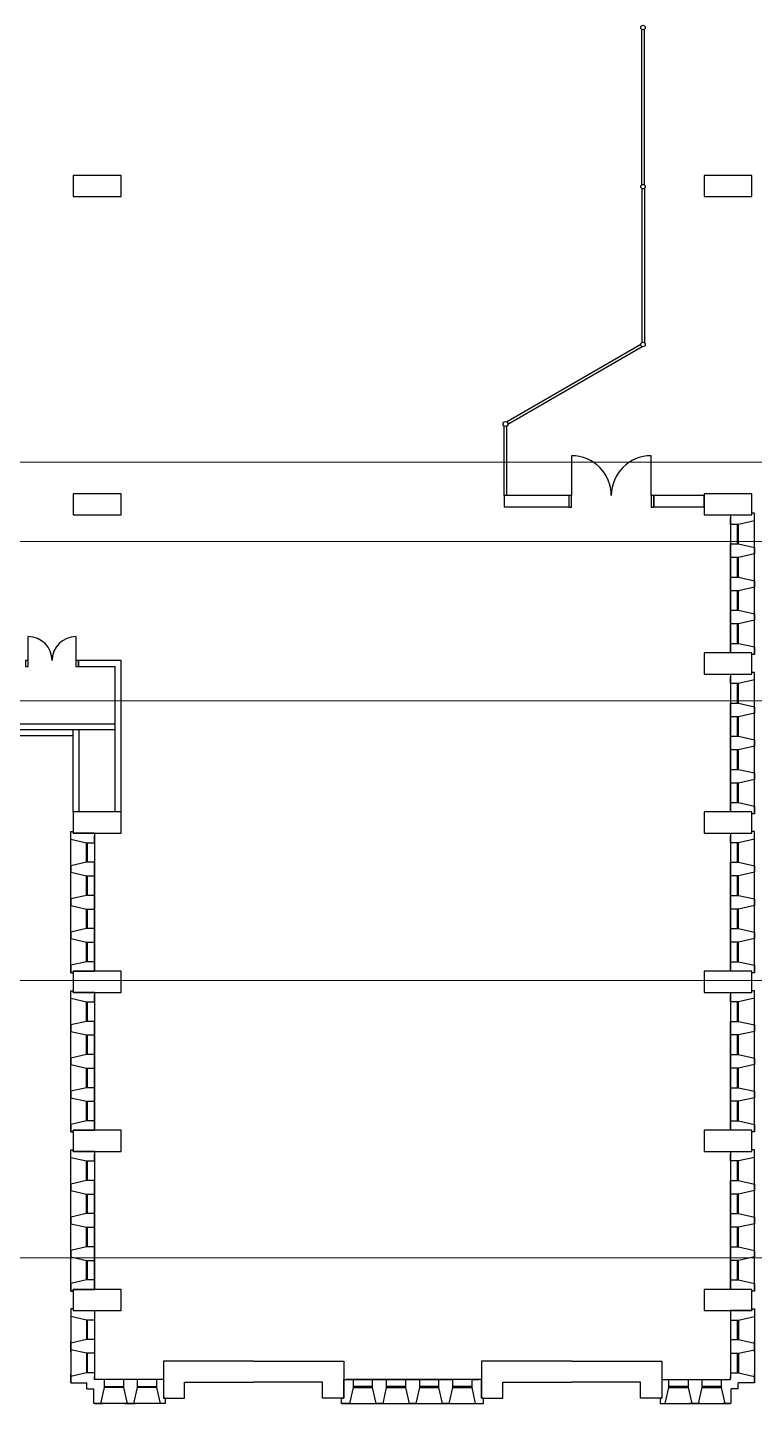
# Model space of a CAD drawing. Header units: millimetres. Extents: x -50633 to 80232, y -16408 to 66926.
# Drawn here: x 32203 to 45917, y -4174 to 21764 of the extents above; entities that cross this region are included whole.
import ezdxf

# ---------------------------------------------------------------- set-up
doc = ezdxf.new("R2010")
doc.units = ezdxf.units.MM
for name, color, linetype in [('Boundaries_and_building_grids', 140, 'Continuous'), ('DR', 8, 'Continuous'), ('WA_EXT', 7, 'Continuous'), ('WN', 4, 'Continuous')]:
    doc.layers.add(name, color=color, linetype=linetype)

msp = doc.modelspace()

# ---------------------------------------------------------------- linework, layer by layer
at = {"layer": 'Boundaries_and_building_grids', "color": 3, "linetype": 'Continuous', "lineweight": 0}
for p, direction in [((48001, 3797), (0, 1)), ((63468, 13773), (0, 1)), ((66468, 19785), (0, 1)), ((69468, 13773), (0, 1)), ((70968, 9918), (0, 1)), ((35348, 13573), (1, 0)), ((70468, 12073), (1, 0)), ((71168, 9073), (1, 0)), ((48001, 3797), (1, 0)), ((71168, -1427), (1, 0))]:
    msp.add_xline(p, direction, dxfattribs=at)
at = {"layer": 'DR', "linetype": 'Continuous'}
for p, q in [((42466, 13691), (42466, 12941)), ((43966, 12941), (43966, 13691)), ((32217, 9831), (32217, 10281)), ((33117, 10281), (33117, 9831))]:
    msp.add_line(p, q, dxfattribs=at)
for points in [[(42416, 12941), (42416, 12721), (42466, 12721), (42466, 12941), (42416, 12941)], [(43966, 12941), (43966, 12721), (44016, 12721), (44016, 12941), (43966, 12941)], [(32217, 9721), (32217, 9831), (32167, 9831), (32167, 9721), (32217, 9721)], [(33167, 9721), (33167, 9831), (33117, 9831), (33117, 9721), (33167, 9721)]]:
    msp.add_lwpolyline(points, dxfattribs=at)
for centre, radius, start, end in [((42466, 12941), 750, 0, 90), ((43966, 12941), 750, 90, 180), ((32217, 9831), 450, 0, 90), ((33117, 9831), 450, 90, 180)]:
    msp.add_arc(centre, radius, start, end, dxfattribs=at)
at = {"layer": 'WA_EXT', "linetype": 'Continuous'}
for p, q in [((41192, 12941), (41192, 12721)), ((42416, 12941), (41192, 12941)), ((42416, 12721), (41192, 12721)), ((42416, 12941), (42416, 12721)), ((44967, 12941), (44016, 12941)), ((44016, 12941), (44016, 12721)), ((44967, 12721), (44016, 12721)), ((44967, 12721), (44967, 12941)), ((33167, 9831), (33167, 9721)), ((33967, 9831), (33167, 9831)), ((33167, 9721), (33857, 9721)), ((33857, 6976), (33857, 9721)), ((33967, 6976), (33967, 9831)), ((32067, 8639), (33857, 8639)), ((32067, 8529), (33857, 8529)), ((32067, 8419), (33067, 8419)), ((33067, 6976), (33067, 8529)), ((33177, 6976), (33177, 8529)), ((33177, 6976), (33067, 6976)), ((33967, 6976), (33857, 6976)), ((34767, -3374), (34767, -4074)), ((36467, -3374), (34767, -3374)), ((36467, -3374), (38167, -3374)), ((38167, -3374), (38167, -4074)), ((40767, -3374), (40767, -4074)), ((42467, -3374), (40767, -3374)), ((42467, -3374), (44167, -3374)), ((44167, -3374), (44167, -4074)), ((35167, -4074), (35167, -3774)), ((35167, -3774), (36467, -3774)), ((37767, -3774), (36467, -3774)), ((37767, -4074), (37767, -3774)), ((41167, -4074), (41167, -3774)), ((41167, -3774), (42467, -3774)), ((43767, -3774), (42467, -3774)), ((43767, -4074), (43767, -3774)), ((34767, -4074), (35167, -4074)), ((38167, -4074), (37767, -4074)), ((40767, -4074), (41167, -4074)), ((44167, -4074), (43767, -4074))]:
    msp.add_line(p, q, dxfattribs=at)
for points in [[(33067, 18976), (33067, 18576), (33967, 18576), (33967, 18976), (33067, 18976)], [(45867, 18576), (45867, 18976), (44967, 18976), (44967, 18576), (45867, 18576)], [(33967, 12576), (33967, 12976), (33067, 12976), (33067, 12576), (33967, 12576)], [(45867, 12576), (45867, 12976), (44967, 12976), (44967, 12576), (45867, 12576)], [(45867, 9576), (45867, 9976), (44967, 9976), (44967, 9576), (45867, 9576)], [(33967, 6576), (33967, 6976), (33067, 6976), (33067, 6576), (33967, 6576)], [(45867, 6576), (45867, 6976), (44967, 6976), (44967, 6576), (45867, 6576)], [(33967, 3576), (33967, 3976), (33067, 3976), (33067, 3576), (33967, 3576)], [(45867, 3576), (45867, 3976), (44967, 3976), (44967, 3576), (45867, 3576)], [(33967, 576), (33967, 976), (33067, 976), (33067, 576), (33967, 576)], [(45867, 576), (45867, 976), (44967, 976), (44967, 576), (45867, 576)], [(33967, -2424), (33967, -2024), (33067, -2024), (33067, -2424), (33967, -2424)], [(45867, -2424), (45867, -2024), (44967, -2024), (44967, -2424), (45867, -2424)]]:
    msp.add_lwpolyline(points, dxfattribs=at)
at = {"layer": 'WN', "linetype": 'Continuous'}
for p, q in [((43792, 18800), (43792, 21728)), ((43842, 18796), (43842, 21731)), ((43792, 18728), (43792, 15824)), ((43842, 18731), (43842, 15820)), ((41238, 14331), (43773, 15793)), ((41265, 14289), (43797, 15749)), ((41192, 12941), (41192, 14252)), ((41242, 12941), (41242, 14249)), ((45467, 12576), (45467, 9976)), ((45467, 12397), (45467, 12526)), ((45917, 12465), (45617, 12397)), ((45917, 12607), (45867, 12607)), ((45917, 9944), (45917, 12607)), ((45617, 12397), (45467, 12397)), ((45597, 12029), (45597, 12397)), ((45617, 12029), (45617, 12397)), ((45467, 9976), (45467, 12029)), ((45467, 12029), (45617, 12029)), ((45617, 12029), (45917, 11961)), ((45917, 11961), (45917, 11840)), ((45467, 11772), (45467, 11404)), ((45617, 11772), (45467, 11772)), ((45597, 11404), (45597, 11772)), ((45917, 11840), (45617, 11772)), ((45617, 11404), (45617, 11772)), ((45467, 11404), (45617, 11404)), ((45617, 11404), (45917, 11336)), ((45917, 11215), (45617, 11147)), ((45917, 11336), (45917, 11215)), ((45467, 11147), (45467, 10779)), ((45617, 11147), (45467, 11147)), ((45597, 10779), (45597, 11147)), ((45617, 10779), (45617, 11147)), ((45467, 10779), (45617, 10779)), ((45617, 10779), (45917, 10711)), ((45917, 10711), (45917, 10590)), ((45467, 10522), (45467, 10154)), ((45617, 10522), (45467, 10522)), ((45597, 10154), (45597, 10522)), ((45917, 10590), (45617, 10522)), ((45617, 10154), (45617, 10522)), ((45467, 10154), (45617, 10154)), ((45617, 10154), (45917, 10086)), ((45867, 9976), (45467, 9976)), ((45867, 9944), (45867, 9976)), ((45917, 9944), (45867, 9944)), ((45917, 10086), (45917, 9944)), ((45917, 9607), (45867, 9607)), ((45917, 6944), (45917, 9607)), ((45467, 9576), (45467, 6976)), ((45467, 9397), (45467, 9526)), ((45617, 9397), (45467, 9397)), ((45597, 9029), (45597, 9397)), ((45917, 9465), (45617, 9397)), ((45617, 9029), (45617, 9397)), ((45467, 6976), (45467, 9029)), ((45467, 9029), (45617, 9029)), ((45617, 9029), (45917, 8961)), ((45917, 8840), (45617, 8772)), ((45917, 8961), (45917, 8840)), ((45467, 8772), (45467, 8404)), ((45617, 8772), (45467, 8772)), ((45597, 8404), (45597, 8772)), ((45617, 8404), (45617, 8772)), ((45467, 8404), (45617, 8404)), ((45617, 8404), (45917, 8336)), ((45917, 8336), (45917, 8215)), ((45467, 8147), (45467, 7779)), ((45617, 8147), (45467, 8147)), ((45597, 7779), (45597, 8147)), ((45917, 8215), (45617, 8147)), ((45617, 7779), (45617, 8147)), ((45467, 7779), (45617, 7779)), ((45467, 7522), (45467, 7154)), ((45617, 7522), (45467, 7522)), ((45597, 7154), (45597, 7522)), ((45617, 7779), (45917, 7711)), ((45917, 7590), (45617, 7522)), ((45617, 7154), (45617, 7522)), ((45917, 7711), (45917, 7590)), ((45467, 7154), (45617, 7154)), ((45617, 7154), (45917, 7086)), ((45917, 7086), (45917, 6944)), ((45867, 6976), (45467, 6976)), ((45867, 6944), (45867, 6976)), ((45917, 6944), (45867, 6944)), ((33017, 6607), (33067, 6607)), ((33017, 3944), (33017, 6607)), ((33467, 6576), (33467, 3976)), ((33467, 6397), (33467, 6526)), ((45467, 6576), (45467, 3976)), ((45467, 6397), (45467, 6526)), ((45917, 6607), (45867, 6607)), ((45917, 3944), (45917, 6607)), ((33017, 6465), (33317, 6397)), ((33317, 6029), (33317, 6397)), ((33317, 6397), (33467, 6397)), ((33337, 6029), (33337, 6397)), ((45617, 6397), (45467, 6397)), ((45597, 6029), (45597, 6397)), ((45917, 6465), (45617, 6397)), ((45617, 6029), (45617, 6397)), ((33317, 6029), (33017, 5961)), ((33467, 6029), (33317, 6029)), ((33467, 3976), (33467, 6029)), ((45467, 6029), (45617, 6029)), ((45467, 3976), (45467, 6029)), ((45617, 6029), (45917, 5961)), ((33017, 5961), (33017, 5840)), ((33017, 5840), (33317, 5772)), ((33317, 5772), (33467, 5772)), ((33317, 5404), (33317, 5772)), ((33337, 5404), (33337, 5772)), ((33467, 5772), (33467, 5404)), ((45617, 5772), (45467, 5772)), ((45467, 5772), (45467, 5404)), ((45597, 5404), (45597, 5772)), ((45917, 5840), (45617, 5772)), ((45617, 5404), (45617, 5772)), ((45917, 5961), (45917, 5840)), ((33317, 5404), (33017, 5336)), ((33017, 5336), (33017, 5215)), ((33017, 5215), (33317, 5147)), ((33467, 5404), (33317, 5404)), ((45467, 5404), (45617, 5404)), ((45617, 5404), (45917, 5336)), ((45917, 5215), (45617, 5147)), ((45917, 5336), (45917, 5215)), ((33317, 4779), (33317, 5147)), ((33317, 5147), (33467, 5147)), ((33337, 4779), (33337, 5147)), ((33467, 5147), (33467, 4779)), ((45467, 5147), (45467, 4779)), ((45617, 5147), (45467, 5147)), ((45597, 4779), (45597, 5147)), ((45617, 4779), (45617, 5147)), ((33317, 4779), (33017, 4711)), ((33017, 4711), (33017, 4590)), ((33467, 4779), (33317, 4779)), ((45467, 4779), (45617, 4779)), ((45617, 4779), (45917, 4711)), ((45917, 4711), (45917, 4590)), ((33017, 4590), (33317, 4522)), ((33317, 4154), (33317, 4522)), ((33317, 4522), (33467, 4522)), ((33337, 4154), (33337, 4522)), ((33467, 4522), (33467, 4154)), ((45467, 4522), (45467, 4154)), ((45617, 4522), (45467, 4522)), ((45597, 4154), (45597, 4522)), ((45917, 4590), (45617, 4522)), ((45617, 4154), (45617, 4522)), ((33317, 4154), (33017, 4086)), ((33467, 4154), (33317, 4154)), ((45467, 4154), (45617, 4154)), ((45617, 4154), (45917, 4086)), ((33017, 4086), (33017, 3944)), ((33017, 3944), (33067, 3944)), ((33067, 3944), (33067, 3976)), ((33067, 3976), (33467, 3976)), ((45867, 3976), (45467, 3976)), ((45867, 3944), (45867, 3976)), ((45917, 3944), (45867, 3944)), ((45917, 4086), (45917, 3944)), ((33017, 944), (33017, 3607)), ((33017, 3607), (33067, 3607)), ((33017, 3465), (33317, 3397)), ((33317, 3397), (33467, 3397)), ((33317, 3029), (33317, 3397)), ((33337, 3029), (33337, 3397)), ((33467, 3576), (33467, 976)), ((33467, 3397), (33467, 3526)), ((45467, 3576), (45467, 976)), ((45467, 3397), (45467, 3526)), ((45617, 3397), (45467, 3397)), ((45597, 3029), (45597, 3397)), ((45917, 3465), (45617, 3397)), ((45617, 3029), (45617, 3397)), ((45917, 3607), (45867, 3607)), ((45917, 944), (45917, 3607)), ((33317, 3029), (33017, 2961)), ((33017, 2961), (33017, 2840)), ((33467, 3029), (33317, 3029)), ((33467, 976), (33467, 3029)), ((45467, 976), (45467, 3029)), ((45467, 3029), (45617, 3029)), ((45617, 3029), (45917, 2961)), ((45917, 2961), (45917, 2840)), ((33017, 2840), (33317, 2772)), ((33317, 2772), (33467, 2772)), ((33317, 2404), (33317, 2772)), ((33337, 2404), (33337, 2772)), ((33467, 2772), (33467, 2404)), ((45467, 2772), (45467, 2404)), ((45617, 2772), (45467, 2772)), ((45597, 2404), (45597, 2772)), ((45917, 2840), (45617, 2772)), ((45617, 2404), (45617, 2772)), ((33317, 2404), (33017, 2336)), ((33017, 2336), (33017, 2215)), ((33467, 2404), (33317, 2404)), ((45467, 2404), (45617, 2404)), ((45617, 2404), (45917, 2336)), ((45917, 2336), (45917, 2215)), ((33017, 2215), (33317, 2147)), ((33317, 2147), (33467, 2147)), ((33317, 1779), (33317, 2147)), ((33337, 1779), (33337, 2147)), ((33467, 2147), (33467, 1779)), ((45467, 2147), (45467, 1779)), ((45617, 2147), (45467, 2147)), ((45597, 1779), (45597, 2147)), ((45917, 2215), (45617, 2147)), ((45617, 1779), (45617, 2147)), ((33317, 1779), (33017, 1711)), ((33017, 1711), (33017, 1590)), ((33017, 1590), (33317, 1522)), ((33467, 1779), (33317, 1779)), ((45467, 1779), (45617, 1779)), ((45617, 1779), (45917, 1711)), ((45917, 1590), (45617, 1522)), ((45917, 1711), (45917, 1590)), ((33317, 1522), (33467, 1522)), ((33317, 1154), (33317, 1522)), ((33337, 1154), (33337, 1522)), ((33467, 1522), (33467, 1154)), ((45617, 1522), (45467, 1522)), ((45467, 1522), (45467, 1154)), ((45597, 1154), (45597, 1522)), ((45617, 1154), (45617, 1522)), ((33317, 1154), (33017, 1086)), ((33017, 1086), (33017, 944)), ((33467, 1154), (33317, 1154)), ((45467, 1154), (45617, 1154)), ((45617, 1154), (45917, 1086)), ((45917, 1086), (45917, 944)), ((33017, 944), (33067, 944)), ((33067, 944), (33067, 976)), ((33067, 976), (33467, 976)), ((45867, 976), (45467, 976)), ((45867, 944), (45867, 976)), ((45917, 944), (45867, 944)), ((33017, -2056), (33017, 607)), ((33017, 607), (33067, 607)), ((33467, 576), (33467, -2024)), ((33467, 397), (33467, 526)), ((45467, 576), (45467, -2024)), ((45467, 397), (45467, 526)), ((45917, 607), (45867, 607)), ((45917, -2056), (45917, 607)), ((33017, 465), (33317, 397)), ((33317, 397), (33467, 397)), ((33317, 29), (33317, 397)), ((33337, 29), (33337, 397)), ((45617, 397), (45467, 397)), ((45597, 29), (45597, 397)), ((45917, 465), (45617, 397)), ((45617, 29), (45617, 397)), ((33317, 29), (33017, -39)), ((33467, 29), (33317, 29)), ((33467, -2024), (33467, 29)), ((45467, -2024), (45467, 29)), ((45467, 29), (45617, 29)), ((45617, 29), (45917, -39)), ((33017, -39), (33017, -160)), ((33017, -160), (33317, -228)), ((33317, -228), (33467, -228)), ((33317, -596), (33317, -228)), ((33337, -596), (33337, -228)), ((33467, -228), (33467, -596)), ((45617, -228), (45467, -228)), ((45467, -228), (45467, -596)), ((45597, -596), (45597, -228)), ((45917, -160), (45617, -228)), ((45617, -596), (45617, -228)), ((45917, -39), (45917, -160)), ((33317, -596), (33017, -664)), ((33017, -664), (33017, -785)), ((33467, -596), (33317, -596)), ((45467, -596), (45617, -596)), ((45617, -596), (45917, -664)), ((45917, -664), (45917, -785)), ((33017, -785), (33317, -853)), ((33317, -853), (33467, -853)), ((33317, -1221), (33317, -853)), ((33337, -1221), (33337, -853)), ((33467, -853), (33467, -1221)), ((45617, -853), (45467, -853)), ((45467, -853), (45467, -1221)), ((45597, -1221), (45597, -853)), ((45917, -785), (45617, -853)), ((45617, -1221), (45617, -853)), ((33317, -1221), (33017, -1289)), ((33017, -1289), (33017, -1410)), ((33467, -1221), (33317, -1221)), ((45467, -1221), (45617, -1221)), ((45617, -1221), (45917, -1289)), ((45917, -1289), (45917, -1410)), ((33017, -1410), (33317, -1478)), ((33317, -1478), (33467, -1478)), ((33317, -1846), (33317, -1478)), ((33337, -1846), (33337, -1478)), ((33467, -1478), (33467, -1846)), ((45617, -1478), (45467, -1478)), ((45467, -1478), (45467, -1846)), ((45597, -1846), (45597, -1478)), ((45917, -1410), (45617, -1478)), ((45617, -1846), (45617, -1478)), ((33317, -1846), (33017, -1914)), ((33017, -1914), (33017, -2056)), ((33017, -2056), (33067, -2056)), ((33067, -2056), (33067, -2024)), ((33067, -2024), (33467, -2024)), ((33467, -1846), (33317, -1846)), ((45467, -1846), (45617, -1846)), ((45867, -2024), (45467, -2024)), ((45617, -1846), (45917, -1914)), ((45867, -2056), (45867, -2024)), ((45917, -2056), (45867, -2056)), ((45917, -1914), (45917, -2056)), ((33017, -2393), (33017, -3724)), ((33067, -2393), (33017, -2393)), ((33017, -2393), (33017, -2543)), ((33317, -2603), (33017, -2535)), ((33467, -2424), (33467, -3099)), ((45467, -2424), (45467, -3099)), ((45617, -2603), (45917, -2535)), ((45867, -2393), (45917, -2393)), ((45917, -2393), (45917, -3724)), ((45917, -2393), (45917, -2543)), ((33317, -2603), (33317, -2971)), ((33467, -2603), (33317, -2603)), ((33337, -2971), (33337, -2603)), ((45467, -2603), (45617, -2603)), ((45597, -2971), (45597, -2603)), ((45617, -2603), (45617, -2971)), ((33317, -2971), (33017, -3039)), ((33017, -3199), (33017, -2999)), ((33017, -3099), (33017, -3199)), ((33467, -2971), (33317, -2971)), ((33467, -3099), (33467, -3249)), ((33467, -3099), (33467, -3702)), ((45467, -2971), (45617, -2971)), ((45467, -3099), (45467, -3702)), ((45467, -3099), (45467, -3249)), ((45617, -2971), (45917, -3039)), ((45917, -3199), (45917, -2999)), ((45917, -3099), (45917, -3199)), ((33317, -3228), (33017, -3160)), ((33317, -3228), (33317, -3596)), ((33467, -3228), (33317, -3228)), ((33337, -3596), (33337, -3228)), ((45467, -3228), (45617, -3228)), ((45597, -3596), (45597, -3228)), ((45617, -3228), (45917, -3160)), ((45617, -3228), (45617, -3596)), ((33317, -3596), (33017, -3664)), ((33017, -3724), (33017, -3624)), ((33467, -3596), (33317, -3596)), ((45467, -3596), (45617, -3596)), ((45617, -3596), (45917, -3664)), ((45917, -3724), (45917, -3624)), ((33017, -3785), (33017, -3724)), ((33017, -3724), (33017, -3785)), ((33017, -3785), (33324, -3785)), ((33324, -3897), (33324, -3785)), ((33467, -3724), (33467, -3674)), ((34142, -3724), (33467, -3724)), ((33646, -3874), (33578, -4174)), ((33646, -3724), (33646, -3874)), ((33646, -3854), (34014, -3854)), ((34014, -3874), (33646, -3874)), ((34142, -3724), (33992, -3724)), ((34014, -3724), (34014, -3874)), ((34014, -3874), (34082, -4174)), ((34767, -3724), (34142, -3724)), ((34271, -3874), (34203, -4174)), ((34271, -3724), (34271, -3874)), ((34271, -3854), (34639, -3854)), ((34639, -3874), (34271, -3874)), ((34639, -3724), (34639, -3874)), ((34639, -3874), (34707, -4174)), ((34767, -3724), (34767, -4074)), ((38167, -3724), (40221, -3724)), ((40767, -3724), (38217, -3724)), ((38346, -3874), (38278, -4174)), ((38714, -3724), (38346, -3724)), ((38346, -3724), (38346, -3874)), ((38714, -3854), (38346, -3854)), ((38346, -3874), (38714, -3874)), ((38714, -3874), (38714, -3724)), ((38782, -4174), (38714, -3874)), ((38971, -3874), (38903, -4174)), ((38971, -3724), (38971, -3874)), ((39339, -3724), (38971, -3724)), ((39339, -3854), (38971, -3854)), ((38971, -3874), (39339, -3874)), ((39339, -3874), (39339, -3724)), ((39407, -4174), (39339, -3874)), ((39596, -3874), (39528, -4174)), ((39596, -3724), (39596, -3874)), ((39964, -3724), (39596, -3724)), ((39964, -3854), (39596, -3854)), ((39596, -3874), (39964, -3874)), ((39964, -3874), (39964, -3724)), ((40032, -4174), (39964, -3874)), ((40221, -3874), (40153, -4174)), ((40221, -3724), (40221, -3874)), ((40589, -3854), (40221, -3854)), ((40221, -3874), (40589, -3874)), ((40589, -3724), (40717, -3724)), ((40589, -3874), (40589, -3724)), ((40657, -4174), (40589, -3874)), ((44167, -3724), (44792, -3724)), ((44167, -3724), (44167, -4074)), ((44296, -3874), (44228, -4174)), ((44296, -3724), (44296, -3874)), ((44664, -3854), (44296, -3854)), ((44296, -3874), (44664, -3874)), ((44664, -3724), (44664, -3874)), ((44664, -3874), (44732, -4174)), ((44792, -3724), (44942, -3724)), ((44792, -3724), (45467, -3724)), ((44921, -3874), (44853, -4174)), ((44921, -3724), (44921, -3874)), ((45289, -3854), (44921, -3854)), ((44921, -3874), (45289, -3874)), ((45289, -3724), (45289, -3874)), ((45289, -3874), (45357, -4174)), ((45467, -3724), (45467, -3674)), ((45610, -3897), (45610, -3785)), ((45917, -3785), (45610, -3785)), ((45917, -3785), (45917, -3724)), ((45917, -3724), (45917, -3785)), ((33324, -3897), (33457, -3897)), ((33457, -4174), (33457, -3897)), ((34799, -4074), (34767, -4074)), ((34799, -4074), (34799, -4174)), ((38129, -4174), (38129, -4074)), ((40805, -4174), (40805, -4074)), ((44136, -4074), (44136, -4174)), ((44136, -4074), (44167, -4074)), ((45610, -3897), (45478, -3897)), ((45478, -4174), (45478, -3897)), ((34799, -4174), (33469, -4174)), ((33469, -4174), (33617, -4174)), ((34142, -4174), (34042, -4174)), ((34042, -4174), (34242, -4174)), ((34799, -4174), (34699, -4174)), ((38129, -4174), (40805, -4174)), ((38278, -4174), (38129, -4174)), ((38903, -4174), (38782, -4174)), ((39528, -4174), (39407, -4174)), ((40153, -4174), (40032, -4174)), ((44136, -4174), (45465, -4174)), ((44136, -4174), (44236, -4174)), ((44892, -4174), (44692, -4174)), ((44792, -4174), (44892, -4174)), ((45465, -4174), (45317, -4174))]:
    msp.add_line(p, q, dxfattribs=at)
for points in [[(45467, 12576), (45867, 12576), (45867, 12607)], [(45467, 9576), (45867, 9576), (45867, 9607)], [(33467, 6576), (33067, 6576), (33067, 6607)], [(45467, 6576), (45867, 6576), (45867, 6607)], [(33467, 3576), (33067, 3576), (33067, 3607)], [(45467, 3576), (45867, 3576), (45867, 3607)], [(33467, 576), (33067, 576), (33067, 607)], [(45467, 576), (45867, 576), (45867, 607)], [(33067, -2393), (33067, -2424), (33467, -2424)], [(45867, -2393), (45867, -2424), (45467, -2424)], [(38129, -4074), (38167, -4074), (38167, -3724)], [(40805, -4074), (40767, -4074), (40767, -3724)]]:
    msp.add_lwpolyline(points, dxfattribs=at)
for centre, radius in [((43815, 21764), 42.4), ((43815, 18764), 42.4), ((43815, 15788), 42.4), ((41219, 14289), 45.8)]:
    msp.add_circle(centre, radius, dxfattribs=at)

doc.saveas('drawing.dxf')
